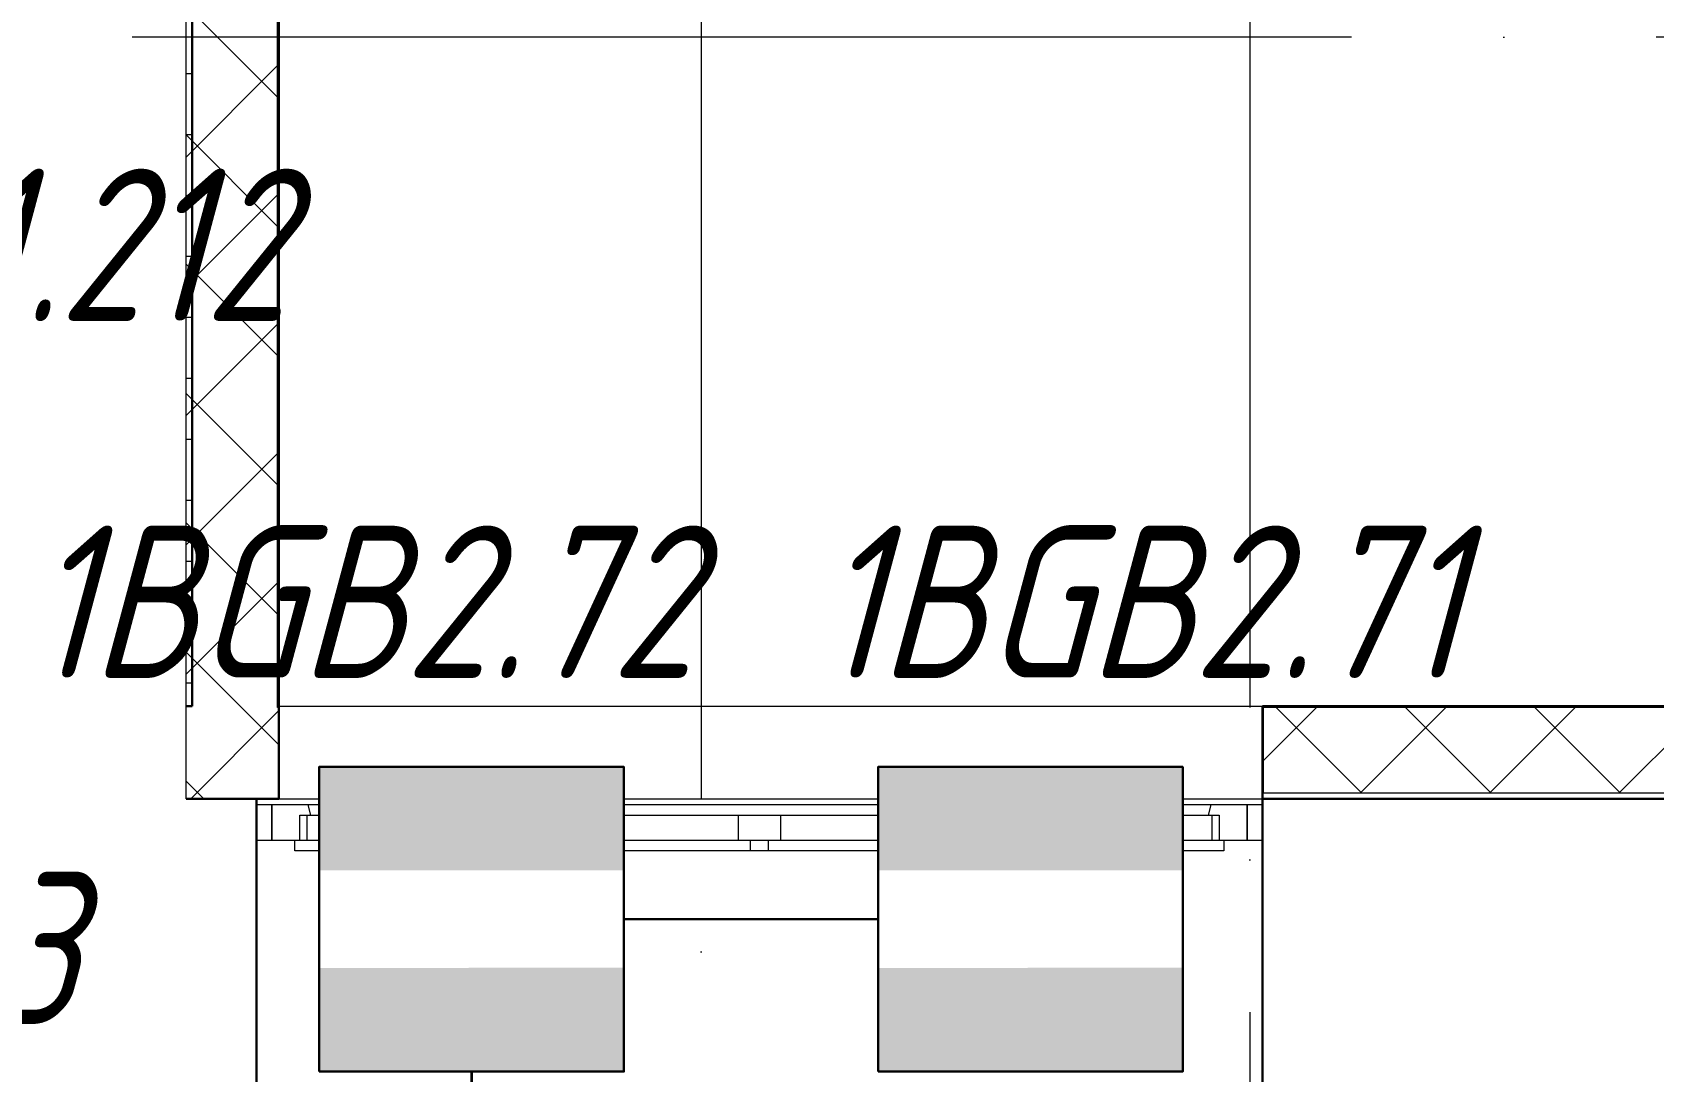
# Model space of a CAD drawing. Header units: millimetres. Extents: x -259793 to 1187961, y -549744 to 43070.
# Drawn here: x -17753 to -15094, y -5241 to -3536 of the extents above; entities that cross this region are included whole.
import ezdxf
from ezdxf.enums import TextEntityAlignment as Align

# ---------------------------------------------------------------- set-up
doc = ezdxf.new("R2010")
doc.units = ezdxf.units.MM
doc.linetypes.add('ADSK_Линия сетки', pattern=[25, 20, -2.5, 0, -2.5])
for name, color, linetype, lineweight in [('_ Окна', 7, 'Continuous', 9), ('E-Безопасность-G', 153, 'Continuous', 35), ('RC-Извещатели_охранные', 5, 'Continuous', 30), ('RC-Прочее_оборудование', 5, 'Continuous', 30), ('лс', 5, 'Continuous', 30), ('Окна', 252, 'Continuous', 9), ('Оси', 252, 'Continuous', 9), ('Стены внутренние', 7, 'Continuous', 18), ('Стены наружные', 7, 'Continuous', 18), ('Стены штриховка', 7, 'Continuous', 9)]:
    doc.layers.add(name, color=color, linetype=linetype, lineweight=lineweight)
doc.layers.add('RC-Позиционные_обозначения', color=7, linetype='Continuous')
doc.styles.add('ISOCPEUR', font='isocpeur.ttf', dxfattribs={"width": 0.9, "height": 350})
doc.styles.add('RubezhCAD', font='', dxfattribs={"oblique": 10})
doc.styles.get("Standard").update_dxf_attribs({"font": ''})
doc.styles.get('RubezhCAD').set_extended_font_data('GOST type A')
doc.styles.get('Standard').set_extended_font_data('GOST type B')

# ---------------------------------------------------------------- blocks, each defined once
blk = doc.blocks.new('RC-UGO-IOM-02')
at = {"layer": 'RC-Извещатели_охранные'}
blk.add_point((0, 0), dxfattribs=at)
blk.add_attdef('PSTN', text='', height=2.5, dxfattribs=at).set_placement((0.977, 2.603), align=Align.BOTTOM_LEFT)
blk.add_wipeout([(2.5, -2.5), (2.5, 2.5), (-2.5, 2.5), (-2.5, -2.5)]).dxf.layer = 'RC-Извещатели_охранные'
blk.add_wipeout([(-2.5, -2.5), (-2.5, 2.5), (2.5, 2.5), (2.5, -2.5)]).dxf.layer = 'RC-Извещатели_охранные'
h = blk.add_hatch(color=256, dxfattribs=at)
h.dxf.hatch_style = 1
h.paths.add_polyline_path([(2.5, 0.8), (2.5, 2.506), (-2.5, 2.499), (-2.5, 0.8)])
h = blk.add_hatch(color=256, dxfattribs=at)
h.dxf.hatch_style = 1
h.paths.add_polyline_path([(2.5, -2.5), (2.5, -0.794), (-2.5, -0.801), (-2.5, -2.5)])
blk.add_lwpolyline([(-2.5, -2.5), (2.5, -2.5), (2.5, 2.5), (-2.5, 2.5)], close=True, dxfattribs=at)
blk = doc.blocks.new('RC-UGO-AM-01')
at = {"layer": 'RC-Прочее_оборудование'}
blk.add_point((0, 0), dxfattribs=at)
blk.add_attdef('PSTN', text='', height=2.5, dxfattribs=at).set_placement((2.323, 2.403), align=Align.BOTTOM_LEFT)
blk.add_wipeout([(4.993, 2.499), (4.993, -2.499), (-4.993, -2.499), (-4.987, 2.499)]).dxf.layer = 'RC-Прочее_оборудование'
blk.add_wipeout([(-4.993, -2.499), (-4.993, 2.499), (4.993, 2.499), (4.993, -2.499)]).dxf.layer = 'RC-Прочее_оборудование'
blk.add_lwpolyline([(-4.993, 2.499), (4.993, 2.499), (4.993, -2.499), (-4.993, -2.499), (-4.993, 2.499)], close=True, dxfattribs=at)
blk.add_lwpolyline([(-4.993, 2.499), (-4.987, 2.499)], dxfattribs=at)
blk.add_lwpolyline([(-4.993, 2.499), (-4.987, 2.499)], dxfattribs=at)
at = {"layer": 'RC-Прочее_оборудование', "ltscale": 100, "style": 'ISOCPEUR', "width": 0.9}
blk.add_text('АМ-1', height=2.5, dxfattribs=at).set_placement((0, 0), align=Align.MIDDLE)
blk = doc.blocks.new('RC-UGO-IOZ-02')
at = {"layer": 'RC-Извещатели_охранные'}
blk.add_attdef('PSTN', text='', height=2.5, dxfattribs=at).set_placement((0.977, 2.603), align=Align.BOTTOM_LEFT)
blk.add_wipeout([(2.5, -2.5), (2.5, 2.5), (-2.5, 2.5), (-2.5, -2.5)]).dxf.layer = 'RC-Извещатели_охранные'
blk.add_wipeout([(-2.5, -2.5), (-2.5, 2.5), (2.5, 2.5), (2.5, -2.5)]).dxf.layer = 'RC-Извещатели_охранные'
h = blk.add_hatch(color=256, dxfattribs=at)
h.dxf.hatch_style = 1
h.paths.add_polyline_path([(2.5, -2.5), (2.5, 2.5), (0, 0), (-2.5, -2.5)])
blk.add_lwpolyline([(-2.5, -2.5), (2.5, -2.5), (2.5, 2.5), (-2.5, 2.5)], close=True, dxfattribs=at)
blk = doc.blocks.new('1 этаж')
at = {"layer": '_ Окна', "color": 251, "true_color": 0x636466}
for p, q in [((-17360.4, -4803.7), (-17385.4, -4803.7)), ((-17360.4, -4861.7), (-17360.4, -4803.7)), ((-15735.4, -4803.7), (-15760.4, -4803.7)), ((-15760.4, -4803.7), (-15760.4, -4861.7)), ((-17385.4, -4861.7), (-17360.4, -4861.7)), ((-15760.4, -4861.7), (-15735.4, -4861.7))]:
    blk.add_line(p, q, dxfattribs=at)
at = {"layer": '_ Окна', "color": 251, "lineweight": 18, "true_color": 0x636466}
for p, q in [((-17300.9, -4803.7), (-17360.4, -4803.7)), ((-17360.4, -4803.7), (-17360.4, -4861.7)), ((-17296.4, -4820.7), (-17300.9, -4803.7)), ((-15819.8, -4803.7), (-15824.4, -4820.7)), ((-15760.4, -4803.7), (-15819.8, -4803.7)), ((-15760.4, -4861.7), (-15760.4, -4803.7)), ((-17314.4, -4861.7), (-17314.4, -4820.7)), ((-17314.4, -4820.7), (-17302.4, -4820.7)), ((-15818.4, -4820.7), (-15806.4, -4820.7)), ((-15806.4, -4820.7), (-15806.4, -4861.7)), ((-17360.4, -4861.7), (-17322.4, -4861.7)), ((-15798.4, -4861.7), (-15760.4, -4861.7))]:
    blk.add_line(p, q, dxfattribs=at)
at = {"layer": 'Окна', "color": 251, "true_color": 0x636466}
for p, q in [((-15819.8, -4803.7), (-17300.9, -4803.7)), ((-17302.4, -4820.7), (-16595.4, -4820.7)), ((-17302.4, -4861.7), (-17302.4, -4820.7)), ((-16595.4, -4820.7), (-16525.4, -4820.7)), ((-16595.4, -4820.7), (-16595.4, -4861.7)), ((-16525.4, -4820.7), (-15818.4, -4820.7)), ((-16525.4, -4861.7), (-16525.4, -4820.7)), ((-15818.4, -4820.7), (-15818.4, -4861.7)), ((-17322.4, -4861.7), (-16575.4, -4861.7)), ((-17322.4, -4878.7), (-17322.4, -4861.7)), ((-16575.4, -4861.7), (-16545.4, -4861.7)), ((-16575.4, -4861.7), (-16575.4, -4878.7)), ((-16545.4, -4861.7), (-15798.4, -4861.7)), ((-16545.4, -4878.7), (-16545.4, -4861.7)), ((-15798.4, -4861.7), (-15798.4, -4878.7)), ((-16575.4, -4878.7), (-17322.4, -4878.7)), ((-16545.4, -4878.7), (-16575.4, -4878.7)), ((-15798.4, -4878.7), (-16545.4, -4878.7))]:
    blk.add_line(p, q, dxfattribs=at)
at = {"layer": 'Оси', "color": 251, "linetype": 'ADSK_Линия сетки', "ltscale": 100, "true_color": 0x636466}
for p, q in [((-16655.8, 32206.9), (-16655.8, -33769.9)), ((-15755.8, -2643.7), (-15755.8, -32499.9)), ((4411.5, -3543.7), (-72528.1, -3543.7))]:
    blk.add_line(p, q, dxfattribs=at)
at = {"layer": 'Стены внутренние', "color": 251, "lineweight": 30, "true_color": 0x636466}
for p, q in [((-17348.8, -4793.7), (-17348.8, -2841.7)), ((-14615.8, -4641.7), (-15735.4, -4641.7)), ((-15735.4, -4641.7), (-15735.4, -4783.7)), ((-17500.8, -4793.7), (-17348.8, -4793.7)), ((-17385.4, -5343.7), (-17385.4, -4793.7)), ((-14615.8, -4793.7), (-15735.4, -4793.7)), ((-15735.4, -4793.7), (-15735.4, -5343.7))]:
    blk.add_line(p, q, dxfattribs=at)
at = {"layer": 'Стены внутренние', "color": 251, "true_color": 0x636466}
for p, q in [((-17500.8, -4793.7), (-17500.8, -2993.7)), ((-17348.8, -4641.7), (-15735.4, -4641.7)), ((-17348.8, -4793.7), (-15735.4, -4793.7))]:
    blk.add_line(p, q, dxfattribs=at)
at = {"layer": 'Стены внутренние', "color": 251, "linetype": 'Continuous', "lineweight": 9, "true_color": 0x636466}
for p, q in [((-17350.8, -3642.2), (-17500.8, -3492.2)), ((-17500.8, -3740.5), (-17350.8, -3590.5)), ((-17350.8, -3854.3), (-17500.8, -3704.3)), ((-17500.8, -3952.6), (-17350.8, -3802.6)), ((-17348.8, -3837.4), (-17350.8, -3833.9)), ((-17350.8, -4066.4), (-17500.8, -3916.4)), ((-17500.8, -4164.7), (-17350.8, -4014.7)), ((-17350.8, -4278.6), (-17500.8, -4128.6)), ((-17500.8, -4376.9), (-17350.8, -4226.9)), ((-17350.8, -4490.7), (-17500.8, -4340.7)), ((-17500.8, -4589), (-17350.8, -4439)), ((-17350.8, -4702.8), (-17500.8, -4552.8)), ((-17493.4, -4793.7), (-17350.8, -4651.1)), ((-17350.8, -4651.1), (-17348.8, -4649.1)), ((-15733.4, -4730.8), (-15646.4, -4643.7)), ((-15572.8, -4783.7), (-15712.8, -4643.7)), ((-15574.2, -4783.7), (-15434.2, -4643.7)), ((-15360.7, -4783.7), (-15500.7, -4643.7)), ((-15362.1, -4783.7), (-15222.1, -4643.7)), ((-15148.6, -4783.7), (-15288.6, -4643.7)), ((-15150, -4783.7), (-15010, -4643.7)), ((-17348.8, -4704.8), (-17350.8, -4702.8)), ((-17472, -4793.7), (-17500.8, -4764.9))]:
    blk.add_line(p, q, dxfattribs=at)
at = {"layer": 'Стены наружные', "color": 251, "lineweight": 30, "true_color": 0x636466}
for p, q in [((-17490.8, -4641.7), (-17490.8, -2993.7)), ((-17500.8, -4641.7), (-17490.8, -4641.7)), ((-15735.4, -4783.7), (-15735.4, -4793.7))]:
    blk.add_line(p, q, dxfattribs=at)
at = {"layer": 'Стены наружные', "color": 251, "linetype": 'Continuous', "lineweight": 9, "true_color": 0x636466}
for p, q in [((-17490.8, -3604), (-17500.8, -3604)), ((-17490.8, -3704), (-17500.8, -3704)), ((-17490.8, -3804), (-17500.8, -3804)), ((-17490.8, -3904), (-17500.8, -3904)), ((-17490.8, -4004), (-17500.8, -4004)), ((-17490.8, -4104), (-17500.8, -4104)), ((-17490.8, -4204), (-17500.8, -4204)), ((-17490.8, -4304), (-17500.8, -4304)), ((-17490.8, -4404), (-17500.8, -4404)), ((-17490.8, -4504), (-17500.8, -4504)), ((-17490.8, -4604), (-17500.8, -4604))]:
    blk.add_line(p, q, dxfattribs=at)
at = {"layer": 'Стены штриховка', "color": 251, "true_color": 0x636466}
for p, q in [((-17350.8, -4643.7), (-17350.8, -2841.7)), ((-17348.8, -4643.7), (-17350.8, -4643.7)), ((-14617.8, -4643.7), (-15733.4, -4643.7)), ((-15733.4, -4783.7), (-15733.4, -4643.7)), ((-15735.4, -4783.7), (-14615.8, -4783.7))]:
    blk.add_line(p, q, dxfattribs=at)

msp = doc.modelspace()

# ---------------------------------------------------------------- block references
msp.add_blockref('1 этаж', (0, 0))

# ---------------------------------------------------------------- next in the draw order: block references
at = {"layer": 'RC-Извещатели_охранные', "color": 1, "ltscale": 0.01}
ref = msp.add_blockref('RC-UGO-IOM-02', (-17032.68186, -4991.1787), dxfattribs=dict(at, xscale=100, yscale=100, zscale=100))
ref.add_attrib('PSTN', '1BGB2.72', dxfattribs={"layer": 'RC-Позиционные_обозначения', "height": 250, "style": 'RubezhCAD', "oblique": 15}).set_placement((-17213.01734, -4670.2134), align=Align.BOTTOM_CENTER)
ref = msp.add_blockref('RC-UGO-IOM-02', (-16115.91657, -4991.1787), dxfattribs=dict(at, xscale=100, yscale=100, zscale=100))
ref.add_attrib('PSTN', '1BGB2.71', dxfattribs={"layer": 'RC-Позиционные_обозначения', "height": 250, "style": 'RubezhCAD', "oblique": 15}).set_placement((-15938.01724, -4670.2134), align=Align.BOTTOM_CENTER)
at = {"layer": 'RC-Прочее_оборудование', "color": 1, "ltscale": 0.01}
ref = msp.add_blockref('RC-UGO-AM-01', (-18708.34055, -3890.24114), dxfattribs=dict(at, xscale=100, yscale=100, zscale=100))
ref.add_attrib('PSTN', '1A1.212', (-18152.80155, -4009.60837), dxfattribs={"layer": 'RC-Позиционные_обозначения', "height": 250, "style": 'RubezhCAD', "oblique": 15})

# ---------------------------------------------------------------- next in the draw order: linework, layer by layer
at = {"layer": 'E-Безопасность-G', "color": 5}
msp.add_line((-17032.68186, -5241.1787), (-17032.68186, -5530.31022), dxfattribs=at)
at = {"layer": 'лс'}
msp.add_lwpolyline([(-16365.91657, -4991.1787), (-16782.68186, -4991.1787)], dxfattribs=at)

# ---------------------------------------------------------------- next in the draw order: block references
at = {"layer": 'RC-Извещатели_охранные', "color": 1, "ltscale": 0.01}
ref = msp.add_blockref('RC-UGO-IOZ-02', (-18526.94187, -4558.16872), dxfattribs=dict(at, xscale=100, yscale=100, zscale=100))
ref.add_attrib('PSTN', '1BGA1.213', dxfattribs={"layer": 'RC-Позиционные_обозначения', "height": 250, "style": 'RubezhCAD', "oblique": 15}).set_placement((-18263.38655, -5238.8875), align=Align.BOTTOM_CENTER)

doc.saveas('drawing.dxf')
